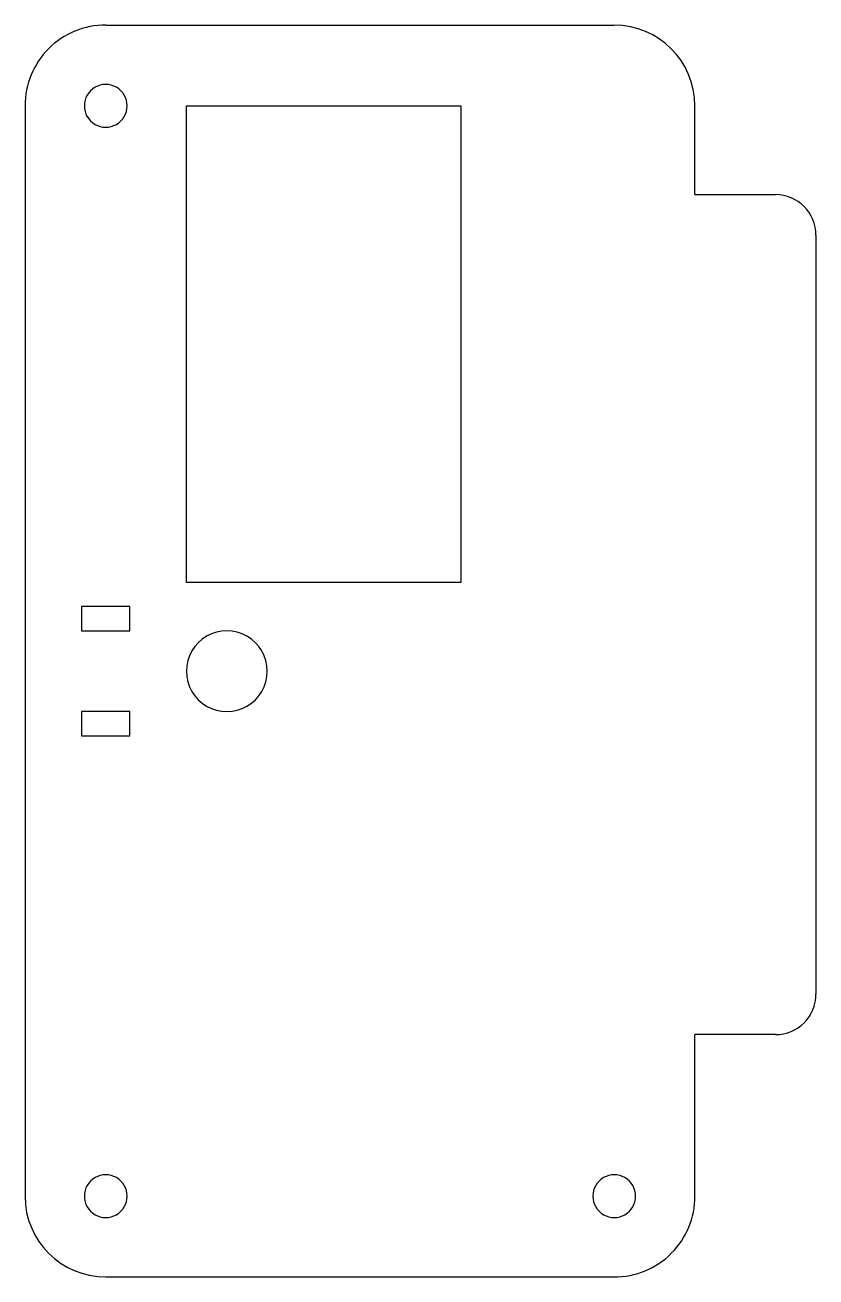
# Model space of a CAD drawing. Extents: x 40 to 138, y -10 to 145.
import ezdxf

# ---------------------------------------------------------------- set-up
doc = ezdxf.new("R2010")
doc.units = 0
doc.layers.get('0').update_dxf_attribs({"linetype": 'CONTINUOUS'})

msp = doc.modelspace()

# ---------------------------------------------------------------- linework, layer by layer
at = {"color": 7}
for points in [[(50.000001, 145.000001), (113.000002, 145.000001)], [(40, 135), (40.000001, 0)], [(123.000002, 124.000001), (123.000002, 135.000001)], [(123.000002, 124.000001), (133.000002, 124.000001)], [(138.000002, 119.000001), (138.000002, 25.000001)], [(133.000002, 20.000001), (123.000002, 20.000001)], [(123.000002, 0), (123.000002, 20.000001)], [(50, -10), (113.000002, -10)]]:
    msp.add_lwpolyline(points, dxfattribs=at)
for points in [[(52.650001, 135)], [(94.000001, 76.000001), (60.000001, 76.000001), (60.000001, 135.000002), (94.000001, 135.000002), (94.000001, 76.000001)], [(53.000001, 70.000001), (53.000001, 73.000001), (47.000001, 73.000001), (47.000001, 70.000001), (53.000001, 70.000001)], [(70, 65)], [(53.000001, 60.000001), (47.000001, 60.000001), (47.000001, 57.000001), (53.000001, 57.000001), (53.000001, 60.000001)], [(52.650001, 0)], [(115.650002, 0)]]:
    msp.add_lwpolyline(points, close=True, dxfattribs=at)
for points in [[(50.000001, 145.000001), (47.347835, 145.000001), (44.804296, 143.946432), (42.928932, 142.071068)], [(123.000002, 135.000001), (123.000002, 140.522848), (118.52285, 145.000001), (113.000002, 145.000001)], [(42.928932, 142.071068), (41.053568, 140.195704), (40, 137.652165), (40, 135)], [(48.675001, 137.294967), (47.855088, 136.82159), (47.350001, 135.946754), (47.350001, 135)], [(51.325001, 137.294967), (50.505088, 137.768344), (49.494913, 137.768344), (48.675001, 137.294967)], [(52.650001, 135), (52.650001, 135.946754), (52.144913, 136.82159), (51.325001, 137.294967)], [(47.350001, 135), (47.350001, 134.053246), (47.855088, 133.178409), (48.675001, 132.705033)], [(51.325001, 132.705033), (52.144913, 133.178409), (52.650001, 134.053246), (52.650001, 135)], [(48.675001, 132.705033), (49.494913, 132.231656), (50.505088, 132.231656), (51.325001, 132.705033)], [(136.535536, 122.535535), (135.597854, 123.473217), (134.326085, 124.000001), (133.000002, 124.000001)], [(138.000002, 119.000001), (138.000002, 120.326083), (137.473218, 121.597853), (136.535536, 122.535535)], [(67.500332, 69.331085), (65.953158, 70.224505), (64.046842, 70.224505), (62.499668, 69.331085)], [(62.499668, 69.331085), (60.952494, 68.437666), (59.999589, 66.786602), (60, 65)], [(70, 65), (70.000411, 66.786602), (69.047506, 68.437666), (67.500332, 69.331085)], [(60, 65), (59.999589, 63.213398), (60.952494, 61.562334), (62.499668, 60.668914)], [(67.500332, 60.668914), (69.047506, 61.562334), (70.000411, 63.213398), (70, 65)], [(62.499668, 60.668914), (64.046842, 59.775495), (65.953158, 59.775495), (67.500332, 60.668914)], [(136.535536, 21.464467), (137.473218, 22.402149), (138.000002, 23.673918), (138.000002, 25.000001)], [(133.000002, 20.000001), (134.326085, 20.000001), (135.597854, 20.526785), (136.535536, 21.464467)], [(48.675001, 2.294967), (47.855088, 1.82159), (47.350001, 0.946754), (47.350001, 0)], [(51.325001, 2.294967), (50.505088, 2.768344), (49.494913, 2.768344), (48.675001, 2.294967)], [(52.650001, 0), (52.650001, 0.946754), (52.144913, 1.82159), (51.325001, 2.294967)], [(111.675002, 2.294967), (110.855089, 1.82159), (110.350002, 0.946754), (110.350002, 0)], [(114.325002, 2.294967), (113.505089, 2.768344), (112.494915, 2.768344), (111.675002, 2.294967)], [(115.650002, 0), (115.650002, 0.946754), (115.144915, 1.82159), (114.325002, 2.294967)], [(40.000001, 0), (40.000001, -5.522847), (44.477153, -10), (50, -10)], [(47.350001, 0), (47.350001, -0.946754), (47.855088, -1.82159), (48.675001, -2.294967)], [(51.325001, -2.294967), (52.144913, -1.82159), (52.650001, -0.946754), (52.650001, 0)], [(110.350002, 0), (110.350002, -0.946754), (110.855089, -1.82159), (111.675002, -2.294967)], [(114.325002, -2.294967), (115.144915, -1.82159), (115.650002, -0.946754), (115.650002, 0)], [(120.07107, -7.071068), (121.946434, -5.195704), (123.000002, -2.652165), (123.000002, 0)], [(48.675001, -2.294967), (49.494913, -2.768344), (50.505088, -2.768344), (51.325001, -2.294967)], [(111.675002, -2.294967), (112.494915, -2.768344), (113.505089, -2.768344), (114.325002, -2.294967)], [(113.000002, -10), (115.652167, -10), (118.195706, -8.946432), (120.07107, -7.071068)]]:
    msp.add_open_spline(points, degree=3, dxfattribs=at)

doc.saveas('drawing.dxf')
